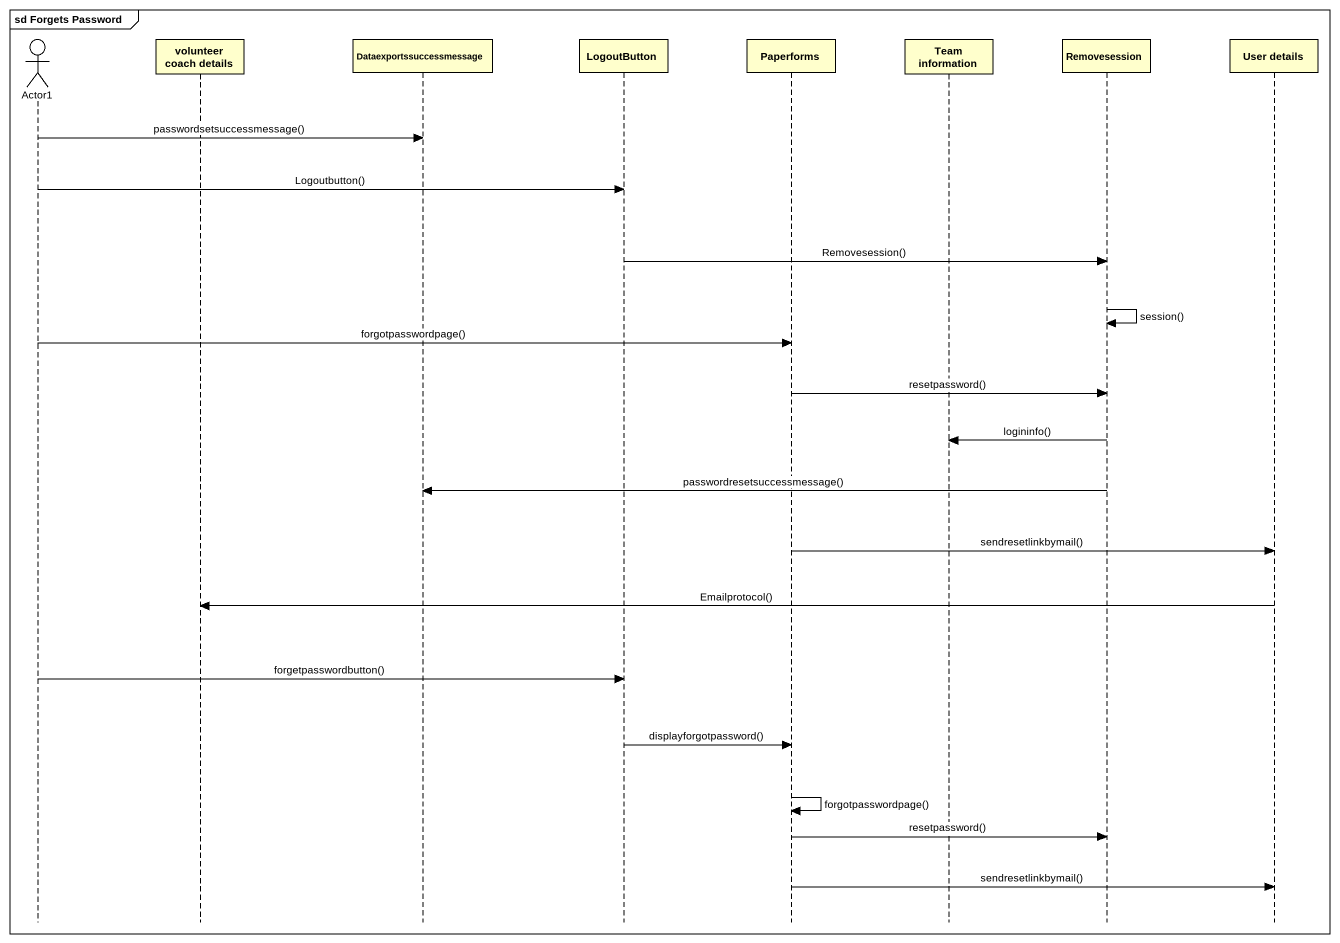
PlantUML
@startuml
mainframe sd Forgets Password
hide footbox
actor Actor1
participant "volunteer coach details" as volunteer_coach_details
participant Dataexportssuccessmessage
participant LogoutButton
participant Paperforms
participant "Team information" as Team_information
participant Removesession
participant "User details" as User_details

Actor1 -> Dataexportssuccessmessage : passwordsetsuccessmessage()
Actor1 -> LogoutButton : Logoutbutton()
LogoutButton -> Removesession : Removesession()
Removesession -> Removesession : session()
Actor1 -> Paperforms : forgotpasswordpage()
Paperforms -> Removesession : resetpassword()
Removesession -> Team_information : logininfo()
Removesession -> Dataexportssuccessmessage : passwordresetsuccessmessage()
Paperforms -> User_details : sendresetlinkbymail()
User_details -> volunteer_coach_details : Emailprotocol()
Actor1 -> LogoutButton : forgetpasswordbutton()
LogoutButton -> Paperforms : displayforgotpassword()
Paperforms -> Paperforms : forgotpasswordpage()
Paperforms -> Removesession : resetpassword()
Paperforms -> User_details : sendresetlinkbymail()
@enduml
